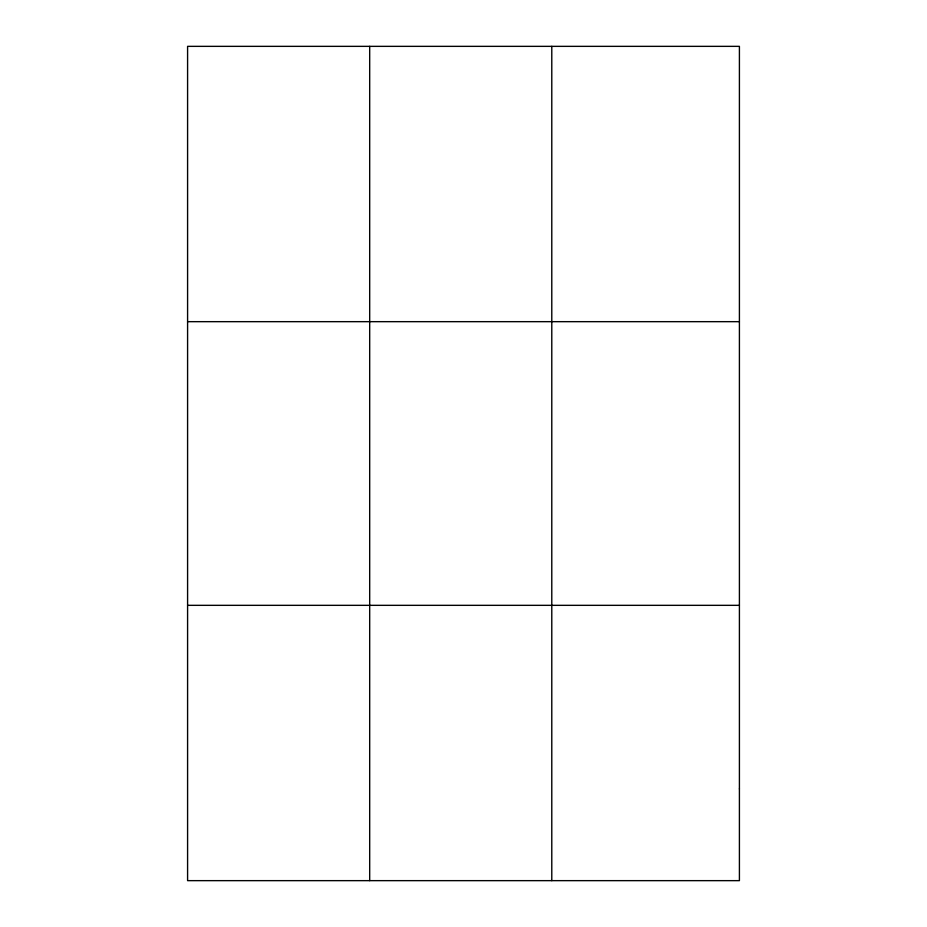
<?xml version="1.0" encoding="UTF-8"?>
<svg xmlns="http://www.w3.org/2000/svg" width="927" height="927" viewBox="0 0 927 927"><rect width="100%" height="100%" fill="white"/><g stroke="black" fill="none" stroke-linecap="round" stroke-linejoin="round"><path stroke-width="1.39" d="M369.688 46.35L369.688 880.65M551.785 46.35L551.785 880.65M187.59 321.669L739.41 321.669M187.59 605.331L739.41 605.331M739.41 788.877L739.41 880.65L187.59 880.65L187.59 46.35L739.41 46.35L739.41 788.877"/></g></svg>
